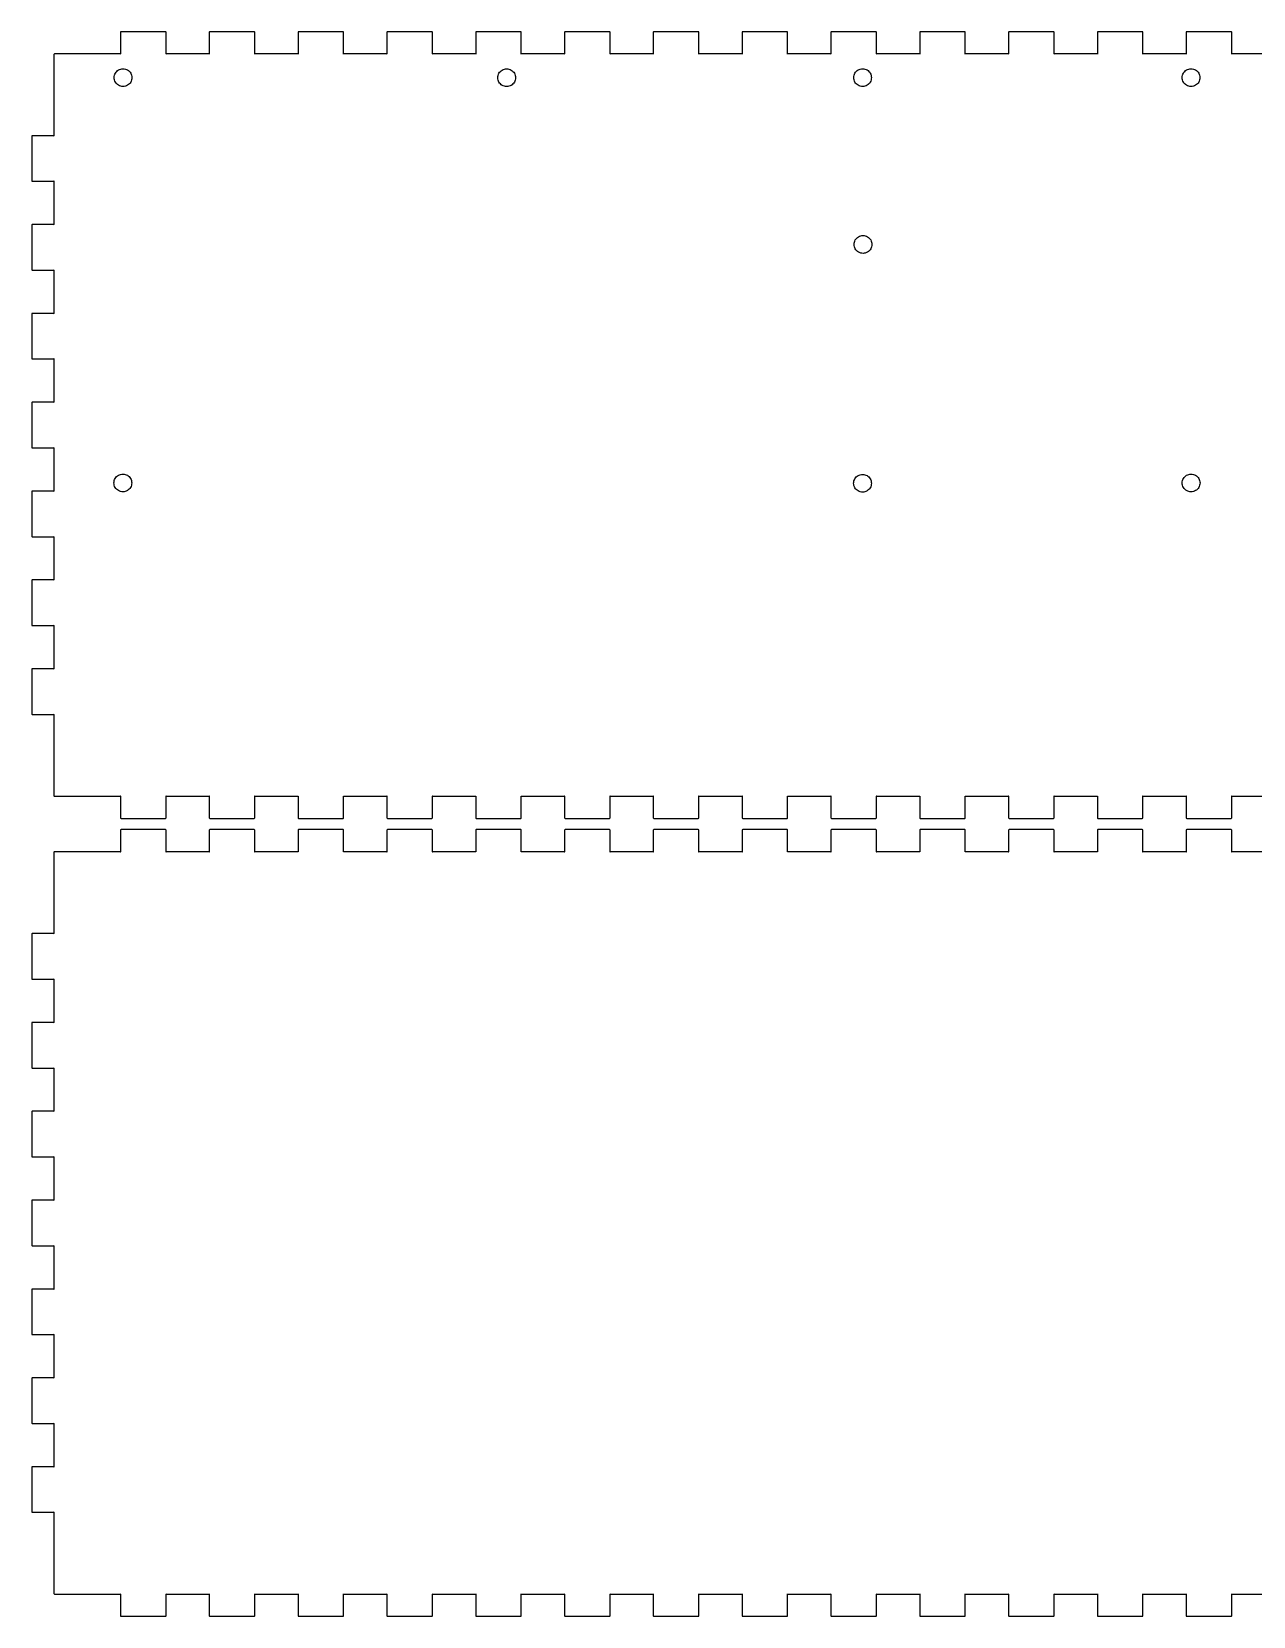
# Model space of a CAD drawing. Extents: x 0 to 440, y 0 to 679.
# Drawn here: x 0.1 to 220.2, y 0.1 to 285.5 of the extents above; entities that cross this region are included whole.
import ezdxf

# ---------------------------------------------------------------- set-up
doc = ezdxf.new("R2010")
doc.units = 0
doc.layers.add('Enclosure', color=7, linetype='CONTINUOUS')
doc.layers.add('PSU', color=7, linetype='CONTINUOUS')

msp = doc.modelspace()

# ---------------------------------------------------------------- linework, layer by layer
at = {"layer": 'Enclosure', "color": 7}
for points in [[(24.223012, 285.499783), (16.223008, 285.499783)], [(40.22302, 285.499783), (32.223016, 285.499783)], [(56.223028, 285.499783), (48.223024, 285.499783)], [(72.223036, 285.499783), (64.223032, 285.499783)], [(88.223044, 285.499783), (80.22304, 285.499783)], [(104.223052, 285.499783), (96.223048, 285.499783)], [(120.22306, 285.499783), (112.223056, 285.499783)], [(136.223068, 285.499783), (128.223064, 285.499783)], [(152.223076, 285.499783), (144.223072, 285.499783)], [(168.223084, 285.499783), (160.22308, 285.499783)], [(184.223092, 285.499783), (176.223088, 285.499783)], [(200.2231, 285.499783), (192.223096, 285.499783)], [(216.223108, 285.499783), (208.223104, 285.499783)], [(16.123008, 285.399783), (16.123008, 281.499781), (4.223002, 281.499781)], [(32.123016, 285.399783), (32.123016, 281.499781), (24.323012, 281.499781), (24.323012, 285.399783)], [(48.123024, 285.399783), (48.123024, 281.499781), (40.32302, 281.499781), (40.32302, 285.399783)], [(64.123032, 285.399783), (64.123032, 281.499781), (56.323028, 281.499781), (56.323028, 285.399783)], [(80.12304, 285.399783), (80.12304, 281.499781), (72.323036, 281.499781), (72.323036, 285.399783)], [(96.123048, 285.399783), (96.123048, 281.499781), (88.323044, 281.499781), (88.323044, 285.399783)], [(112.123056, 285.399783), (112.123056, 281.499781), (104.323052, 281.499781), (104.323052, 285.399783)], [(128.123064, 285.399783), (128.123064, 281.499781), (120.32306, 281.499781), (120.32306, 285.399783)], [(144.123072, 285.399783), (144.123072, 281.499781), (136.323068, 281.499781), (136.323068, 285.399783)], [(160.12308, 285.399783), (160.12308, 281.499781), (152.323076, 281.499781), (152.323076, 285.399783)], [(176.123088, 285.399783), (176.123088, 281.499781), (168.323084, 281.499781), (168.323084, 285.399783)], [(192.123096, 285.399783), (192.123096, 281.499781), (184.323092, 281.499781), (184.323092, 285.399783)], [(208.123104, 285.399783), (208.123104, 281.499781), (200.3231, 281.499781), (200.3231, 285.399783)], [(224.123112, 285.399783), (224.123112, 281.499781), (216.323108, 281.499781), (216.323108, 285.399783)], [(4.123002, 281.399781), (4.123002, 266.749774), (0.223, 266.749774)], [(0.123, 266.649774), (0.123, 258.649769)], [(0.223, 258.549769), (4.123002, 258.549769), (4.123002, 250.749766), (0.223, 250.749766)], [(0.123, 250.649765), (0.123, 242.649761)], [(0.223, 242.549761), (4.123002, 242.549761), (4.123002, 234.749758), (0.223, 234.749758)], [(0.123, 234.649757), (0.123, 226.649753)], [(0.223, 226.549753), (4.123002, 226.549753), (4.123002, 218.74975), (0.223, 218.74975)], [(0.123, 218.649749), (0.123, 210.649745)], [(0.223, 210.549745), (4.123002, 210.549745), (4.123002, 202.749742), (0.223, 202.749742)], [(0.123, 202.649741), (0.123, 194.649737)], [(0.223, 194.549737), (4.123002, 194.549737), (4.123002, 186.749733), (0.223, 186.749733)], [(0.123, 186.649733), (0.123, 178.649729)], [(0.223, 178.549729), (4.123002, 178.549729), (4.123002, 170.749725), (0.223, 170.749725)], [(0.123, 170.649725), (0.123, 162.649721)], [(0.223, 162.549721), (4.123002, 162.549721), (4.123002, 147.899714)], [(4.223002, 147.799714), (16.123008, 147.799714), (16.123008, 143.899712)], [(24.323012, 143.899712), (24.323012, 147.799714), (32.123016, 147.799714), (32.123016, 143.899712)], [(40.32302, 143.899712), (40.32302, 147.799714), (48.123024, 147.799714), (48.123024, 143.899712)], [(56.323028, 143.899712), (56.323028, 147.799714), (64.123032, 147.799714), (64.123032, 143.899712)], [(72.323036, 143.899712), (72.323036, 147.799714), (80.12304, 147.799714), (80.12304, 143.899712)], [(88.323044, 143.899712), (88.323044, 147.799714), (96.123048, 147.799714), (96.123048, 143.899712)], [(104.323052, 143.899712), (104.323052, 147.799714), (112.123056, 147.799714), (112.123056, 143.899712)], [(120.32306, 143.899712), (120.32306, 147.799714), (128.123064, 147.799714), (128.123064, 143.899712)], [(136.323068, 143.899712), (136.323068, 147.799714), (144.123072, 147.799714), (144.123072, 143.899712)], [(152.323076, 143.899712), (152.323076, 147.799714), (160.12308, 147.799714), (160.12308, 143.899712)], [(168.323084, 143.899712), (168.323084, 147.799714), (176.123088, 147.799714), (176.123088, 143.899712)], [(184.323092, 143.899712), (184.323092, 147.799714), (192.123096, 147.799714), (192.123096, 143.899712)], [(200.3231, 143.899712), (200.3231, 147.799714), (208.123104, 147.799714), (208.123104, 143.899712)], [(216.323108, 143.899712), (216.323108, 147.799714), (224.123112, 147.799714), (224.123112, 143.899712)], [(16.223008, 143.799712), (24.223012, 143.799712)], [(32.223016, 143.799712), (40.22302, 143.799712)], [(48.223024, 143.799712), (56.223028, 143.799712)], [(64.223032, 143.799712), (72.223036, 143.799712)], [(80.22304, 143.799712), (88.223044, 143.799712)], [(96.223048, 143.799712), (104.223052, 143.799712)], [(112.223056, 143.799712), (120.22306, 143.799712)], [(128.223064, 143.799712), (136.223068, 143.799712)], [(144.223072, 143.799712), (152.223076, 143.799712)], [(160.22308, 143.799712), (168.223084, 143.799712)], [(176.223088, 143.799712), (184.223092, 143.799712)], [(192.223096, 143.799712), (200.2231, 143.799712)], [(208.223104, 143.799712), (216.223108, 143.799712)], [(16.123008, 141.699711), (16.123008, 137.799709), (4.223002, 137.799709)], [(24.223012, 141.799711), (16.223008, 141.799711)], [(32.123016, 141.699711), (32.123016, 137.799709), (24.323012, 137.799709), (24.323012, 141.699711)], [(40.22302, 141.799711), (32.223016, 141.799711)], [(48.123024, 141.699711), (48.123024, 137.799709), (40.32302, 137.799709), (40.32302, 141.699711)], [(56.223028, 141.799711), (48.223024, 141.799711)], [(64.123032, 141.699711), (64.123032, 137.799709), (56.323028, 137.799709), (56.323028, 141.699711)], [(72.223036, 141.799711), (64.223032, 141.799711)], [(80.12304, 141.699711), (80.12304, 137.799709), (72.323036, 137.799709), (72.323036, 141.699711)], [(88.223044, 141.799711), (80.22304, 141.799711)], [(96.123048, 141.699711), (96.123048, 137.799709), (88.323044, 137.799709), (88.323044, 141.699711)], [(104.223052, 141.799711), (96.223048, 141.799711)], [(112.123056, 141.699711), (112.123056, 137.799709), (104.323052, 137.799709), (104.323052, 141.699711)], [(120.22306, 141.799711), (112.223056, 141.799711)], [(128.123064, 141.699711), (128.123064, 137.799709), (120.32306, 137.799709), (120.32306, 141.699711)], [(136.223068, 141.799711), (128.223064, 141.799711)], [(144.123072, 141.699711), (144.123072, 137.799709), (136.323068, 137.799709), (136.323068, 141.699711)], [(152.223076, 141.799711), (144.223072, 141.799711)], [(160.12308, 141.699711), (160.12308, 137.799709), (152.323076, 137.799709), (152.323076, 141.699711)], [(168.223084, 141.799711), (160.22308, 141.799711)], [(176.123088, 141.699711), (176.123088, 137.799709), (168.323084, 137.799709), (168.323084, 141.699711)], [(184.223092, 141.799711), (176.223088, 141.799711)], [(192.123096, 141.699711), (192.123096, 137.799709), (184.323092, 137.799709), (184.323092, 141.699711)], [(200.2231, 141.799711), (192.223096, 141.799711)], [(208.123104, 141.699711), (208.123104, 137.799709), (200.3231, 137.799709), (200.3231, 141.699711)], [(216.223108, 141.799711), (208.223104, 141.799711)], [(224.123112, 141.699711), (224.123112, 137.799709), (216.323108, 137.799709), (216.323108, 141.699711)], [(4.123002, 137.699709), (4.123002, 123.049702), (0.223, 123.049702)], [(0.123, 122.949702), (0.123, 114.949698)], [(0.223, 114.849698), (4.123002, 114.849698), (4.123002, 107.049694), (0.223, 107.049694)], [(0.123, 106.949694), (0.123, 98.94969)], [(0.223, 98.849689), (4.123002, 98.849689), (4.123002, 91.049686), (0.223, 91.049686)], [(0.123, 90.949686), (0.123, 82.949682)], [(0.223, 82.849681), (4.123002, 82.849681), (4.123002, 75.049678), (0.223, 75.049678)], [(0.123, 74.949678), (0.123, 66.949674)], [(0.223, 66.849673), (4.123002, 66.849673), (4.123002, 59.04967), (0.223, 59.04967)], [(0.123, 58.94967), (0.123, 50.949666)], [(0.223, 50.849665), (4.123002, 50.849665), (4.123002, 43.049662), (0.223, 43.049662)], [(0.123, 42.949662), (0.123, 34.949657)], [(0.223, 34.849657), (4.123002, 34.849657), (4.123002, 27.049654), (0.223, 27.049654)], [(0.123, 26.949653), (0.123, 18.949649)], [(0.223, 18.849649), (4.123002, 18.849649), (4.123002, 4.199642)], [(4.223002, 4.099642), (16.123008, 4.099642), (16.123008, 0.19964)], [(24.323012, 0.19964), (24.323012, 4.099642), (32.123016, 4.099642), (32.123016, 0.19964)], [(40.32302, 0.19964), (40.32302, 4.099642), (48.123024, 4.099642), (48.123024, 0.19964)], [(56.323028, 0.19964), (56.323028, 4.099642), (64.123032, 4.099642), (64.123032, 0.19964)], [(72.323036, 0.19964), (72.323036, 4.099642), (80.12304, 4.099642), (80.12304, 0.19964)], [(88.323044, 0.19964), (88.323044, 4.099642), (96.123048, 4.099642), (96.123048, 0.19964)], [(104.323052, 0.19964), (104.323052, 4.099642), (112.123056, 4.099642), (112.123056, 0.19964)], [(120.32306, 0.19964), (120.32306, 4.099642), (128.123064, 4.099642), (128.123064, 0.19964)], [(136.323068, 0.19964), (136.323068, 4.099642), (144.123072, 4.099642), (144.123072, 0.19964)], [(152.323076, 0.19964), (152.323076, 4.099642), (160.12308, 4.099642), (160.12308, 0.19964)], [(168.323084, 0.19964), (168.323084, 4.099642), (176.123088, 4.099642), (176.123088, 0.19964)], [(184.323092, 0.19964), (184.323092, 4.099642), (192.123096, 4.099642), (192.123096, 0.19964)], [(200.3231, 0.19964), (200.3231, 4.099642), (208.123104, 4.099642), (208.123104, 0.19964)], [(216.323108, 0.19964), (216.323108, 4.099642), (224.123112, 4.099642), (224.123112, 0.19964)], [(16.223008, 0.09964), (24.223012, 0.09964)], [(32.223016, 0.09964), (40.22302, 0.09964)], [(48.223024, 0.09964), (56.223028, 0.09964)], [(64.223032, 0.09964), (72.223036, 0.09964)], [(80.22304, 0.09964), (88.223044, 0.09964)], [(96.223048, 0.09964), (104.223052, 0.09964)], [(112.223056, 0.09964), (120.22306, 0.09964)], [(128.223064, 0.09964), (136.223068, 0.09964)], [(144.223072, 0.09964), (152.223076, 0.09964)], [(160.22308, 0.09964), (168.223084, 0.09964)], [(176.223088, 0.09964), (184.223092, 0.09964)], [(192.223096, 0.09964), (200.2231, 0.09964)], [(208.223104, 0.09964), (216.223108, 0.09964)]]:
    msp.add_lwpolyline(points, dxfattribs=at)
for points in [[(16.223008, 285.499783), (16.168008, 285.499783), (16.123008, 285.454783), (16.123008, 285.399783)], [(24.323012, 285.399783), (24.323012, 285.454783), (24.278012, 285.499783), (24.223012, 285.499783)], [(32.223016, 285.499783), (32.168016, 285.499783), (32.123016, 285.454783), (32.123016, 285.399783)], [(40.32302, 285.399783), (40.32302, 285.454783), (40.27802, 285.499783), (40.22302, 285.499783)], [(48.223024, 285.499783), (48.168024, 285.499783), (48.123024, 285.454783), (48.123024, 285.399783)], [(56.323028, 285.399783), (56.323028, 285.454783), (56.278028, 285.499783), (56.223028, 285.499783)], [(64.223032, 285.499783), (64.168032, 285.499783), (64.123032, 285.454783), (64.123032, 285.399783)], [(72.323036, 285.399783), (72.323036, 285.454783), (72.278036, 285.499783), (72.223036, 285.499783)], [(80.22304, 285.499783), (80.16804, 285.499783), (80.12304, 285.454783), (80.12304, 285.399783)], [(88.323044, 285.399783), (88.323044, 285.454783), (88.278044, 285.499783), (88.223044, 285.499783)], [(96.223048, 285.499783), (96.168048, 285.499783), (96.123048, 285.454783), (96.123048, 285.399783)], [(104.323052, 285.399783), (104.323052, 285.454783), (104.278052, 285.499783), (104.223052, 285.499783)], [(112.223056, 285.499783), (112.168056, 285.499783), (112.123056, 285.454783), (112.123056, 285.399783)], [(120.32306, 285.399783), (120.32306, 285.454783), (120.27806, 285.499783), (120.22306, 285.499783)], [(128.223064, 285.499783), (128.168064, 285.499783), (128.123064, 285.454783), (128.123064, 285.399783)], [(136.323068, 285.399783), (136.323068, 285.454783), (136.278068, 285.499783), (136.223068, 285.499783)], [(144.223072, 285.499783), (144.168072, 285.499783), (144.123072, 285.454783), (144.123072, 285.399783)], [(152.323076, 285.399783), (152.323076, 285.454783), (152.278076, 285.499783), (152.223076, 285.499783)], [(160.22308, 285.499783), (160.16808, 285.499783), (160.12308, 285.454783), (160.12308, 285.399783)], [(168.323084, 285.399783), (168.323084, 285.454783), (168.278084, 285.499783), (168.223084, 285.499783)], [(176.223088, 285.499783), (176.168088, 285.499783), (176.123088, 285.454783), (176.123088, 285.399783)], [(184.323092, 285.399783), (184.323092, 285.454783), (184.278092, 285.499783), (184.223092, 285.499783)], [(192.223096, 285.499783), (192.168096, 285.499783), (192.123096, 285.454783), (192.123096, 285.399783)], [(200.3231, 285.399783), (200.3231, 285.454783), (200.2781, 285.499783), (200.2231, 285.499783)], [(208.223104, 285.499783), (208.168104, 285.499783), (208.123104, 285.454783), (208.123104, 285.399783)], [(216.323108, 285.399783), (216.323108, 285.454783), (216.278108, 285.499783), (216.223108, 285.499783)], [(4.223002, 281.499781), (4.168002, 281.499781), (4.123002, 281.454781), (4.123002, 281.399781)], [(16.123008, 281.499781), (16.123008, 281.399781), (16.223008, 281.499781), (16.123008, 281.499781)], [(24.323012, 281.499781), (24.223012, 281.499781), (24.323012, 281.399781), (24.323012, 281.499781)], [(32.123016, 281.499781), (32.123016, 281.399781), (32.223016, 281.499781), (32.123016, 281.499781)], [(40.32302, 281.499781), (40.22302, 281.499781), (40.32302, 281.399781), (40.32302, 281.499781)], [(48.123024, 281.499781), (48.123024, 281.399781), (48.223024, 281.499781), (48.123024, 281.499781)], [(56.323028, 281.499781), (56.223028, 281.499781), (56.323028, 281.399781), (56.323028, 281.499781)], [(64.123032, 281.499781), (64.123032, 281.399781), (64.223032, 281.499781), (64.123032, 281.499781)], [(72.323036, 281.499781), (72.223036, 281.499781), (72.323036, 281.399781), (72.323036, 281.499781)], [(80.12304, 281.499781), (80.12304, 281.399781), (80.22304, 281.499781), (80.12304, 281.499781)], [(88.323044, 281.499781), (88.223044, 281.499781), (88.323044, 281.399781), (88.323044, 281.499781)], [(96.123048, 281.499781), (96.123048, 281.399781), (96.223048, 281.499781), (96.123048, 281.499781)], [(104.323052, 281.499781), (104.223052, 281.499781), (104.323052, 281.399781), (104.323052, 281.499781)], [(112.123056, 281.499781), (112.123056, 281.399781), (112.223056, 281.499781), (112.123056, 281.499781)], [(120.32306, 281.499781), (120.22306, 281.499781), (120.32306, 281.399781), (120.32306, 281.499781)], [(128.123064, 281.499781), (128.123064, 281.399781), (128.223064, 281.499781), (128.123064, 281.499781)], [(136.323068, 281.499781), (136.223068, 281.499781), (136.323068, 281.399781), (136.323068, 281.499781)], [(144.123072, 281.499781), (144.123072, 281.399781), (144.223072, 281.499781), (144.123072, 281.499781)], [(152.323076, 281.499781), (152.223076, 281.499781), (152.323076, 281.399781), (152.323076, 281.499781)], [(160.12308, 281.499781), (160.12308, 281.399781), (160.22308, 281.499781), (160.12308, 281.499781)], [(168.323084, 281.499781), (168.223084, 281.499781), (168.323084, 281.399781), (168.323084, 281.499781)], [(176.123088, 281.499781), (176.123088, 281.399781), (176.223088, 281.499781), (176.123088, 281.499781)], [(184.323092, 281.499781), (184.223092, 281.499781), (184.323092, 281.399781), (184.323092, 281.499781)], [(192.123096, 281.499781), (192.123096, 281.399781), (192.223096, 281.499781), (192.123096, 281.499781)], [(200.3231, 281.499781), (200.2231, 281.499781), (200.3231, 281.399781), (200.3231, 281.499781)], [(208.123104, 281.499781), (208.123104, 281.399781), (208.223104, 281.499781), (208.123104, 281.499781)], [(216.323108, 281.499781), (216.223108, 281.499781), (216.323108, 281.399781), (216.323108, 281.499781)], [(0.223, 266.749774), (0.168, 266.749774), (0.123, 266.704774), (0.123, 266.649774)], [(4.123002, 266.749774), (4.123002, 266.649774), (4.223002, 266.749774), (4.123002, 266.749774)], [(0.123, 258.649769), (0.123, 258.594769), (0.168, 258.549769), (0.223, 258.549769)], [(4.123002, 258.549769), (4.223002, 258.549769), (4.123002, 258.649769), (4.123002, 258.549769)], [(0.223, 250.749766), (0.168, 250.749766), (0.123, 250.704766), (0.123, 250.649765)], [(4.123002, 250.749766), (4.123002, 250.649765), (4.223002, 250.749766), (4.123002, 250.749766)], [(0.123, 242.649761), (0.123, 242.594761), (0.168, 242.549761), (0.223, 242.549761)], [(4.123002, 242.549761), (4.223002, 242.549761), (4.123002, 242.649761), (4.123002, 242.549761)], [(0.223, 234.749758), (0.168, 234.749758), (0.123, 234.704758), (0.123, 234.649757)], [(4.123002, 234.749758), (4.123002, 234.649757), (4.223002, 234.749758), (4.123002, 234.749758)], [(0.123, 226.649753), (0.123, 226.594753), (0.168, 226.549753), (0.223, 226.549753)], [(4.123002, 226.549753), (4.223002, 226.549753), (4.123002, 226.649753), (4.123002, 226.549753)], [(0.223, 218.74975), (0.168, 218.74975), (0.123, 218.704749), (0.123, 218.649749)], [(4.123002, 218.74975), (4.123002, 218.649749), (4.223002, 218.74975), (4.123002, 218.74975)], [(0.123, 210.649745), (0.123, 210.594745), (0.168, 210.549745), (0.223, 210.549745)], [(4.123002, 210.549745), (4.223002, 210.549745), (4.123002, 210.649745), (4.123002, 210.549745)], [(0.223, 202.749742), (0.168, 202.749742), (0.123, 202.704741), (0.123, 202.649741)], [(4.123002, 202.749742), (4.123002, 202.649741), (4.223002, 202.749742), (4.123002, 202.749742)], [(0.123, 194.649737), (0.123, 194.594737), (0.168, 194.549737), (0.223, 194.549737)], [(4.123002, 194.549737), (4.223002, 194.549737), (4.123002, 194.649737), (4.123002, 194.549737)], [(0.223, 186.749733), (0.168, 186.749733), (0.123, 186.704733), (0.123, 186.649733)], [(4.123002, 186.749733), (4.123002, 186.649733), (4.223002, 186.749733), (4.123002, 186.749733)], [(0.123, 178.649729), (0.123, 178.594729), (0.168, 178.549729), (0.223, 178.549729)], [(4.123002, 178.549729), (4.223002, 178.549729), (4.123002, 178.649729), (4.123002, 178.549729)], [(0.223, 170.749725), (0.168, 170.749725), (0.123, 170.704725), (0.123, 170.649725)], [(4.123002, 170.749725), (4.123002, 170.649725), (4.223002, 170.749725), (4.123002, 170.749725)], [(0.123, 162.649721), (0.123, 162.594721), (0.168, 162.549721), (0.223, 162.549721)], [(4.123002, 162.549721), (4.223002, 162.549721), (4.123002, 162.649721), (4.123002, 162.549721)], [(4.123002, 147.899714), (4.123002, 147.844714), (4.168002, 147.799714), (4.223002, 147.799714)], [(16.123008, 147.799714), (16.223008, 147.799714), (16.123008, 147.899714), (16.123008, 147.799714)], [(24.323012, 147.799714), (24.323012, 147.899714), (24.223012, 147.799714), (24.323012, 147.799714)], [(32.123016, 147.799714), (32.223016, 147.799714), (32.123016, 147.899714), (32.123016, 147.799714)], [(40.32302, 147.799714), (40.32302, 147.899714), (40.22302, 147.799714), (40.32302, 147.799714)], [(48.123024, 147.799714), (48.223024, 147.799714), (48.123024, 147.899714), (48.123024, 147.799714)], [(56.323028, 147.799714), (56.323028, 147.899714), (56.223028, 147.799714), (56.323028, 147.799714)], [(64.123032, 147.799714), (64.223032, 147.799714), (64.123032, 147.899714), (64.123032, 147.799714)], [(72.323036, 147.799714), (72.323036, 147.899714), (72.223036, 147.799714), (72.323036, 147.799714)], [(80.12304, 147.799714), (80.22304, 147.799714), (80.12304, 147.899714), (80.12304, 147.799714)], [(88.323044, 147.799714), (88.323044, 147.899714), (88.223044, 147.799714), (88.323044, 147.799714)], [(96.123048, 147.799714), (96.223048, 147.799714), (96.123048, 147.899714), (96.123048, 147.799714)], [(104.323052, 147.799714), (104.323052, 147.899714), (104.223052, 147.799714), (104.323052, 147.799714)], [(112.123056, 147.799714), (112.223056, 147.799714), (112.123056, 147.899714), (112.123056, 147.799714)], [(120.32306, 147.799714), (120.32306, 147.899714), (120.22306, 147.799714), (120.32306, 147.799714)], [(128.123064, 147.799714), (128.223064, 147.799714), (128.123064, 147.899714), (128.123064, 147.799714)], [(136.323068, 147.799714), (136.323068, 147.899714), (136.223068, 147.799714), (136.323068, 147.799714)], [(144.123072, 147.799714), (144.223072, 147.799714), (144.123072, 147.899714), (144.123072, 147.799714)], [(152.323076, 147.799714), (152.323076, 147.899714), (152.223076, 147.799714), (152.323076, 147.799714)], [(160.12308, 147.799714), (160.22308, 147.799714), (160.12308, 147.899714), (160.12308, 147.799714)], [(168.323084, 147.799714), (168.323084, 147.899714), (168.223084, 147.799714), (168.323084, 147.799714)], [(176.123088, 147.799714), (176.223088, 147.799714), (176.123088, 147.899714), (176.123088, 147.799714)], [(184.323092, 147.799714), (184.323092, 147.899714), (184.223092, 147.799714), (184.323092, 147.799714)], [(192.123096, 147.799714), (192.223096, 147.799714), (192.123096, 147.899714), (192.123096, 147.799714)], [(200.3231, 147.799714), (200.3231, 147.899714), (200.2231, 147.799714), (200.3231, 147.799714)], [(208.123104, 147.799714), (208.223104, 147.799714), (208.123104, 147.899714), (208.123104, 147.799714)], [(216.323108, 147.799714), (216.323108, 147.899714), (216.223108, 147.799714), (216.323108, 147.799714)], [(16.123008, 143.899712), (16.123008, 143.844712), (16.168008, 143.799712), (16.223008, 143.799712)], [(24.223012, 143.799712), (24.278012, 143.799712), (24.323012, 143.844712), (24.323012, 143.899712)], [(32.123016, 143.899712), (32.123016, 143.844712), (32.168016, 143.799712), (32.223016, 143.799712)], [(40.22302, 143.799712), (40.27802, 143.799712), (40.32302, 143.844712), (40.32302, 143.899712)], [(48.123024, 143.899712), (48.123024, 143.844712), (48.168024, 143.799712), (48.223024, 143.799712)], [(56.223028, 143.799712), (56.278028, 143.799712), (56.323028, 143.844712), (56.323028, 143.899712)], [(64.123032, 143.899712), (64.123032, 143.844712), (64.168032, 143.799712), (64.223032, 143.799712)], [(72.223036, 143.799712), (72.278036, 143.799712), (72.323036, 143.844712), (72.323036, 143.899712)], [(80.12304, 143.899712), (80.12304, 143.844712), (80.16804, 143.799712), (80.22304, 143.799712)], [(88.223044, 143.799712), (88.278044, 143.799712), (88.323044, 143.844712), (88.323044, 143.899712)], [(96.123048, 143.899712), (96.123048, 143.844712), (96.168048, 143.799712), (96.223048, 143.799712)], [(104.223052, 143.799712), (104.278052, 143.799712), (104.323052, 143.844712), (104.323052, 143.899712)], [(112.123056, 143.899712), (112.123056, 143.844712), (112.168056, 143.799712), (112.223056, 143.799712)], [(120.22306, 143.799712), (120.27806, 143.799712), (120.32306, 143.844712), (120.32306, 143.899712)], [(128.123064, 143.899712), (128.123064, 143.844712), (128.168064, 143.799712), (128.223064, 143.799712)], [(136.223068, 143.799712), (136.278068, 143.799712), (136.323068, 143.844712), (136.323068, 143.899712)], [(144.123072, 143.899712), (144.123072, 143.844712), (144.168072, 143.799712), (144.223072, 143.799712)], [(152.223076, 143.799712), (152.278076, 143.799712), (152.323076, 143.844712), (152.323076, 143.899712)], [(160.12308, 143.899712), (160.12308, 143.844712), (160.16808, 143.799712), (160.22308, 143.799712)], [(168.223084, 143.799712), (168.278084, 143.799712), (168.323084, 143.844712), (168.323084, 143.899712)], [(176.123088, 143.899712), (176.123088, 143.844712), (176.168088, 143.799712), (176.223088, 143.799712)], [(184.223092, 143.799712), (184.278092, 143.799712), (184.323092, 143.844712), (184.323092, 143.899712)], [(192.123096, 143.899712), (192.123096, 143.844712), (192.168096, 143.799712), (192.223096, 143.799712)], [(200.2231, 143.799712), (200.2781, 143.799712), (200.3231, 143.844712), (200.3231, 143.899712)], [(208.123104, 143.899712), (208.123104, 143.844712), (208.168104, 143.799712), (208.223104, 143.799712)], [(216.223108, 143.799712), (216.278108, 143.799712), (216.323108, 143.844712), (216.323108, 143.899712)], [(16.223008, 141.799711), (16.168008, 141.799711), (16.123008, 141.754711), (16.123008, 141.699711)], [(24.323012, 141.699711), (24.323012, 141.754711), (24.278012, 141.799711), (24.223012, 141.799711)], [(32.223016, 141.799711), (32.168016, 141.799711), (32.123016, 141.754711), (32.123016, 141.699711)], [(40.32302, 141.699711), (40.32302, 141.754711), (40.27802, 141.799711), (40.22302, 141.799711)], [(48.223024, 141.799711), (48.168024, 141.799711), (48.123024, 141.754711), (48.123024, 141.699711)], [(56.323028, 141.699711), (56.323028, 141.754711), (56.278028, 141.799711), (56.223028, 141.799711)], [(64.223032, 141.799711), (64.168032, 141.799711), (64.123032, 141.754711), (64.123032, 141.699711)], [(72.323036, 141.699711), (72.323036, 141.754711), (72.278036, 141.799711), (72.223036, 141.799711)], [(80.22304, 141.799711), (80.16804, 141.799711), (80.12304, 141.754711), (80.12304, 141.699711)], [(88.323044, 141.699711), (88.323044, 141.754711), (88.278044, 141.799711), (88.223044, 141.799711)], [(96.223048, 141.799711), (96.168048, 141.799711), (96.123048, 141.754711), (96.123048, 141.699711)], [(104.323052, 141.699711), (104.323052, 141.754711), (104.278052, 141.799711), (104.223052, 141.799711)], [(112.223056, 141.799711), (112.168056, 141.799711), (112.123056, 141.754711), (112.123056, 141.699711)], [(120.32306, 141.699711), (120.32306, 141.754711), (120.27806, 141.799711), (120.22306, 141.799711)], [(128.223064, 141.799711), (128.168064, 141.799711), (128.123064, 141.754711), (128.123064, 141.699711)], [(136.323068, 141.699711), (136.323068, 141.754711), (136.278068, 141.799711), (136.223068, 141.799711)], [(144.223072, 141.799711), (144.168072, 141.799711), (144.123072, 141.754711), (144.123072, 141.699711)], [(152.323076, 141.699711), (152.323076, 141.754711), (152.278076, 141.799711), (152.223076, 141.799711)], [(160.22308, 141.799711), (160.16808, 141.799711), (160.12308, 141.754711), (160.12308, 141.699711)], [(168.323084, 141.699711), (168.323084, 141.754711), (168.278084, 141.799711), (168.223084, 141.799711)], [(176.223088, 141.799711), (176.168088, 141.799711), (176.123088, 141.754711), (176.123088, 141.699711)], [(184.323092, 141.699711), (184.323092, 141.754711), (184.278092, 141.799711), (184.223092, 141.799711)], [(192.223096, 141.799711), (192.168096, 141.799711), (192.123096, 141.754711), (192.123096, 141.699711)], [(200.3231, 141.699711), (200.3231, 141.754711), (200.2781, 141.799711), (200.2231, 141.799711)], [(208.223104, 141.799711), (208.168104, 141.799711), (208.123104, 141.754711), (208.123104, 141.699711)], [(216.323108, 141.699711), (216.323108, 141.754711), (216.278108, 141.799711), (216.223108, 141.799711)], [(4.223002, 137.799709), (4.168002, 137.799709), (4.123002, 137.754709), (4.123002, 137.699709)], [(16.123008, 137.799709), (16.123008, 137.699709), (16.223008, 137.799709), (16.123008, 137.799709)], [(24.323012, 137.799709), (24.223012, 137.799709), (24.323012, 137.699709), (24.323012, 137.799709)], [(32.123016, 137.799709), (32.123016, 137.699709), (32.223016, 137.799709), (32.123016, 137.799709)], [(40.32302, 137.799709), (40.22302, 137.799709), (40.32302, 137.699709), (40.32302, 137.799709)], [(48.123024, 137.799709), (48.123024, 137.699709), (48.223024, 137.799709), (48.123024, 137.799709)], [(56.323028, 137.799709), (56.223028, 137.799709), (56.323028, 137.699709), (56.323028, 137.799709)], [(64.123032, 137.799709), (64.123032, 137.699709), (64.223032, 137.799709), (64.123032, 137.799709)], [(72.323036, 137.799709), (72.223036, 137.799709), (72.323036, 137.699709), (72.323036, 137.799709)], [(80.12304, 137.799709), (80.12304, 137.699709), (80.22304, 137.799709), (80.12304, 137.799709)], [(88.323044, 137.799709), (88.223044, 137.799709), (88.323044, 137.699709), (88.323044, 137.799709)], [(96.123048, 137.799709), (96.123048, 137.699709), (96.223048, 137.799709), (96.123048, 137.799709)], [(104.323052, 137.799709), (104.223052, 137.799709), (104.323052, 137.699709), (104.323052, 137.799709)], [(112.123056, 137.799709), (112.123056, 137.699709), (112.223056, 137.799709), (112.123056, 137.799709)], [(120.32306, 137.799709), (120.22306, 137.799709), (120.32306, 137.699709), (120.32306, 137.799709)], [(128.123064, 137.799709), (128.123064, 137.699709), (128.223064, 137.799709), (128.123064, 137.799709)], [(136.323068, 137.799709), (136.223068, 137.799709), (136.323068, 137.699709), (136.323068, 137.799709)], [(144.123072, 137.799709), (144.123072, 137.699709), (144.223072, 137.799709), (144.123072, 137.799709)], [(152.323076, 137.799709), (152.223076, 137.799709), (152.323076, 137.699709), (152.323076, 137.799709)], [(160.12308, 137.799709), (160.12308, 137.699709), (160.22308, 137.799709), (160.12308, 137.799709)], [(168.323084, 137.799709), (168.223084, 137.799709), (168.323084, 137.699709), (168.323084, 137.799709)], [(176.123088, 137.799709), (176.123088, 137.699709), (176.223088, 137.799709), (176.123088, 137.799709)], [(184.323092, 137.799709), (184.223092, 137.799709), (184.323092, 137.699709), (184.323092, 137.799709)], [(192.123096, 137.799709), (192.123096, 137.699709), (192.223096, 137.799709), (192.123096, 137.799709)], [(200.3231, 137.799709), (200.2231, 137.799709), (200.3231, 137.699709), (200.3231, 137.799709)], [(208.123104, 137.799709), (208.123104, 137.699709), (208.223104, 137.799709), (208.123104, 137.799709)], [(216.323108, 137.799709), (216.223108, 137.799709), (216.323108, 137.699709), (216.323108, 137.799709)], [(0.223, 123.049702), (0.168, 123.049702), (0.123, 123.004702), (0.123, 122.949702)], [(4.123002, 123.049702), (4.123002, 122.949702), (4.223002, 123.049702), (4.123002, 123.049702)], [(0.123, 114.949698), (0.123, 114.894698), (0.168, 114.849698), (0.223, 114.849698)], [(4.123002, 114.849698), (4.223002, 114.849698), (4.123002, 114.949698), (4.123002, 114.849698)], [(0.223, 107.049694), (0.168, 107.049694), (0.123, 107.004694), (0.123, 106.949694)], [(4.123002, 107.049694), (4.123002, 106.949694), (4.223002, 107.049694), (4.123002, 107.049694)], [(0.123, 98.94969), (0.123, 98.89469), (0.168, 98.849689), (0.223, 98.849689)], [(4.123002, 98.849689), (4.223002, 98.849689), (4.123002, 98.94969), (4.123002, 98.849689)], [(0.223, 91.049686), (0.168, 91.049686), (0.123, 91.004686), (0.123, 90.949686)], [(4.123002, 91.049686), (4.123002, 90.949686), (4.223002, 91.049686), (4.123002, 91.049686)], [(0.123, 82.949682), (0.123, 82.894682), (0.168, 82.849681), (0.223, 82.849681)], [(4.123002, 82.849681), (4.223002, 82.849681), (4.123002, 82.949682), (4.123002, 82.849681)], [(0.223, 75.049678), (0.168, 75.049678), (0.123, 75.004678), (0.123, 74.949678)], [(4.123002, 75.049678), (4.123002, 74.949678), (4.223002, 75.049678), (4.123002, 75.049678)], [(0.123, 66.949674), (0.123, 66.894673), (0.168, 66.849673), (0.223, 66.849673)], [(4.123002, 66.849673), (4.223002, 66.849673), (4.123002, 66.949674), (4.123002, 66.849673)], [(0.223, 59.04967), (0.168, 59.04967), (0.123, 59.00467), (0.123, 58.94967)], [(4.123002, 59.04967), (4.123002, 58.94967), (4.223002, 59.04967), (4.123002, 59.04967)], [(0.123, 50.949666), (0.123, 50.894665), (0.168, 50.849665), (0.223, 50.849665)], [(4.123002, 50.849665), (4.223002, 50.849665), (4.123002, 50.949666), (4.123002, 50.849665)], [(0.223, 43.049662), (0.168, 43.049662), (0.123, 43.004662), (0.123, 42.949662)], [(4.123002, 43.049662), (4.123002, 42.949662), (4.223002, 43.049662), (4.123002, 43.049662)], [(0.123, 34.949657), (0.123, 34.894657), (0.168, 34.849657), (0.223, 34.849657)], [(4.123002, 34.849657), (4.223002, 34.849657), (4.123002, 34.949657), (4.123002, 34.849657)], [(0.223, 27.049654), (0.168, 27.049654), (0.123, 27.004654), (0.123, 26.949653)], [(4.123002, 27.049654), (4.123002, 26.949653), (4.223002, 27.049654), (4.123002, 27.049654)], [(0.123, 18.949649), (0.123, 18.894649), (0.168, 18.849649), (0.223, 18.849649)], [(4.123002, 18.849649), (4.223002, 18.849649), (4.123002, 18.949649), (4.123002, 18.849649)], [(4.123002, 4.199642), (4.123002, 4.144642), (4.168002, 4.099642), (4.223002, 4.099642)], [(16.123008, 4.099642), (16.223008, 4.099642), (16.123008, 4.199642), (16.123008, 4.099642)], [(24.323012, 4.099642), (24.323012, 4.199642), (24.223012, 4.099642), (24.323012, 4.099642)], [(32.123016, 4.099642), (32.223016, 4.099642), (32.123016, 4.199642), (32.123016, 4.099642)], [(40.32302, 4.099642), (40.32302, 4.199642), (40.22302, 4.099642), (40.32302, 4.099642)], [(48.123024, 4.099642), (48.223024, 4.099642), (48.123024, 4.199642), (48.123024, 4.099642)], [(56.323028, 4.099642), (56.323028, 4.199642), (56.223028, 4.099642), (56.323028, 4.099642)], [(64.123032, 4.099642), (64.223032, 4.099642), (64.123032, 4.199642), (64.123032, 4.099642)], [(72.323036, 4.099642), (72.323036, 4.199642), (72.223036, 4.099642), (72.323036, 4.099642)], [(80.12304, 4.099642), (80.22304, 4.099642), (80.12304, 4.199642), (80.12304, 4.099642)], [(88.323044, 4.099642), (88.323044, 4.199642), (88.223044, 4.099642), (88.323044, 4.099642)], [(96.123048, 4.099642), (96.223048, 4.099642), (96.123048, 4.199642), (96.123048, 4.099642)], [(104.323052, 4.099642), (104.323052, 4.199642), (104.223052, 4.099642), (104.323052, 4.099642)], [(112.123056, 4.099642), (112.223056, 4.099642), (112.123056, 4.199642), (112.123056, 4.099642)], [(120.32306, 4.099642), (120.32306, 4.199642), (120.22306, 4.099642), (120.32306, 4.099642)], [(128.123064, 4.099642), (128.223064, 4.099642), (128.123064, 4.199642), (128.123064, 4.099642)], [(136.323068, 4.099642), (136.323068, 4.199642), (136.223068, 4.099642), (136.323068, 4.099642)], [(144.123072, 4.099642), (144.223072, 4.099642), (144.123072, 4.199642), (144.123072, 4.099642)], [(152.323076, 4.099642), (152.323076, 4.199642), (152.223076, 4.099642), (152.323076, 4.099642)], [(160.12308, 4.099642), (160.22308, 4.099642), (160.12308, 4.199642), (160.12308, 4.099642)], [(168.323084, 4.099642), (168.323084, 4.199642), (168.223084, 4.099642), (168.323084, 4.099642)], [(176.123088, 4.099642), (176.223088, 4.099642), (176.123088, 4.199642), (176.123088, 4.099642)], [(184.323092, 4.099642), (184.323092, 4.199642), (184.223092, 4.099642), (184.323092, 4.099642)], [(192.123096, 4.099642), (192.223096, 4.099642), (192.123096, 4.199642), (192.123096, 4.099642)], [(200.3231, 4.099642), (200.3231, 4.199642), (200.2231, 4.099642), (200.3231, 4.099642)], [(208.123104, 4.099642), (208.223104, 4.099642), (208.123104, 4.199642), (208.123104, 4.099642)], [(216.323108, 4.099642), (216.323108, 4.199642), (216.223108, 4.099642), (216.323108, 4.099642)], [(16.123008, 0.19964), (16.123008, 0.14464), (16.168008, 0.09964), (16.223008, 0.09964)], [(24.223012, 0.09964), (24.278012, 0.09964), (24.323012, 0.14464), (24.323012, 0.19964)], [(32.123016, 0.19964), (32.123016, 0.14464), (32.168016, 0.09964), (32.223016, 0.09964)], [(40.22302, 0.09964), (40.27802, 0.09964), (40.32302, 0.14464), (40.32302, 0.19964)], [(48.123024, 0.19964), (48.123024, 0.14464), (48.168024, 0.09964), (48.223024, 0.09964)], [(56.223028, 0.09964), (56.278028, 0.09964), (56.323028, 0.14464), (56.323028, 0.19964)], [(64.123032, 0.19964), (64.123032, 0.14464), (64.168032, 0.09964), (64.223032, 0.09964)], [(72.223036, 0.09964), (72.278036, 0.09964), (72.323036, 0.14464), (72.323036, 0.19964)], [(80.12304, 0.19964), (80.12304, 0.14464), (80.16804, 0.09964), (80.22304, 0.09964)], [(88.223044, 0.09964), (88.278044, 0.09964), (88.323044, 0.14464), (88.323044, 0.19964)], [(96.123048, 0.19964), (96.123048, 0.14464), (96.168048, 0.09964), (96.223048, 0.09964)], [(104.223052, 0.09964), (104.278052, 0.09964), (104.323052, 0.14464), (104.323052, 0.19964)], [(112.123056, 0.19964), (112.123056, 0.14464), (112.168056, 0.09964), (112.223056, 0.09964)], [(120.22306, 0.09964), (120.27806, 0.09964), (120.32306, 0.14464), (120.32306, 0.19964)], [(128.123064, 0.19964), (128.123064, 0.14464), (128.168064, 0.09964), (128.223064, 0.09964)], [(136.223068, 0.09964), (136.278068, 0.09964), (136.323068, 0.14464), (136.323068, 0.19964)], [(144.123072, 0.19964), (144.123072, 0.14464), (144.168072, 0.09964), (144.223072, 0.09964)], [(152.223076, 0.09964), (152.278076, 0.09964), (152.323076, 0.14464), (152.323076, 0.19964)], [(160.12308, 0.19964), (160.12308, 0.14464), (160.16808, 0.09964), (160.22308, 0.09964)], [(168.223084, 0.09964), (168.278084, 0.09964), (168.323084, 0.14464), (168.323084, 0.19964)], [(176.123088, 0.19964), (176.123088, 0.14464), (176.168088, 0.09964), (176.223088, 0.09964)], [(184.223092, 0.09964), (184.278092, 0.09964), (184.323092, 0.14464), (184.323092, 0.19964)], [(192.123096, 0.19964), (192.123096, 0.14464), (192.168096, 0.09964), (192.223096, 0.09964)], [(200.2231, 0.09964), (200.2781, 0.09964), (200.3231, 0.14464), (200.3231, 0.19964)], [(208.123104, 0.19964), (208.123104, 0.14464), (208.168104, 0.09964), (208.223104, 0.09964)], [(216.223108, 0.09964), (216.278108, 0.09964), (216.323108, 0.14464), (216.323108, 0.19964)]]:
    msp.add_open_spline(points, degree=3, dxfattribs=at)
at = {"layer": 'PSU', "color": 7}
for points in [[(15.206568, 276.419278), (15.064228, 276.662749), (14.987798, 276.945029), (14.987858, 277.227279)], [(14.987858, 277.227279), (14.987918, 277.509329), (15.064358, 277.791349), (15.206568, 278.034659)], [(15.206568, 278.034659), (15.344688, 278.270979), (15.544848, 278.470799), (15.781608, 278.608609)], [(15.781608, 278.608609), (16.025998, 278.75086), (16.309388, 278.82705), (16.591308, 278.82705)], [(16.591308, 278.82705), (16.873228, 278.82705), (17.153679, 278.75085), (17.401019, 278.608609)], [(17.401019, 278.608609), (17.640629, 278.470799), (17.849179, 278.270989), (17.976049, 278.034659)], [(17.976049, 278.034659), (18.106679, 277.791339), (18.150719, 277.509309), (18.194759, 277.227279)], [(18.194759, 277.227279), (18.150759, 276.945009), (18.106859, 276.662749), (17.976049, 276.419268)], [(84.313922, 276.403438), (84.171562, 276.646809), (84.094912, 276.928939), (84.094952, 277.211069)], [(84.094952, 277.211069), (84.094982, 277.493039), (84.171652, 277.774999), (84.313922, 278.018199)], [(84.313922, 278.018199), (84.452212, 278.254539), (84.652512, 278.454269), (84.889383, 278.592059)], [(84.889383, 278.592059), (85.133823, 278.73426), (85.417203, 278.81049), (85.699113, 278.81049)], [(85.699113, 278.81049), (85.981013, 278.81049), (86.261443, 278.73429), (86.508843, 278.592059)], [(86.508843, 278.592059), (86.748573, 278.454269), (86.957304, 278.254539), (87.084294, 278.018199)], [(87.084294, 278.018199), (87.214984, 277.774999), (87.259124, 277.493039), (87.303264, 277.211069)], [(87.303264, 277.211069), (87.259164, 276.928939), (87.215064, 276.646809), (87.084294, 276.403438)], [(148.446774, 276.419268), (148.304324, 276.662709), (148.227744, 276.945009), (148.227804, 277.227279)], [(148.227804, 277.227279), (148.227864, 277.509349), (148.304504, 277.791379), (148.446774, 278.034659)], [(148.446774, 278.034659), (148.585044, 278.271009), (148.785344, 278.470779), (149.022235, 278.608609)], [(149.022235, 278.608609), (149.266665, 278.75084), (149.550055, 278.82713), (149.831965, 278.82705)], [(149.831965, 278.82705), (150.113545, 278.82698), (150.393635, 278.75075), (150.640705, 278.608609)], [(150.640705, 278.608609), (150.880326, 278.470769), (151.088876, 278.270979), (151.215786, 278.034659)], [(151.215786, 278.034659), (151.346456, 277.791349), (151.390586, 277.509309), (151.434706, 277.227279)], [(151.434706, 277.227279), (151.390606, 276.945009), (151.346606, 276.662739), (151.215786, 276.419278)], [(207.617384, 276.419268), (207.474934, 276.662719), (207.398364, 276.945009), (207.398414, 277.227279)], [(207.398414, 277.227279), (207.398494, 277.509339), (207.475114, 277.791379), (207.617384, 278.034659)], [(207.617384, 278.034659), (207.755654, 278.271019), (207.955974, 278.470789), (208.192854, 278.608609)], [(208.192854, 278.608609), (208.437274, 278.75082), (208.720674, 278.82707), (209.002585, 278.82705)], [(209.002585, 278.82705), (209.284425, 278.82704), (209.564745, 278.75085), (209.812085, 278.608609)], [(209.812085, 278.608609), (210.051795, 278.470789), (210.260475, 278.271009), (210.387445, 278.034659)], [(210.387445, 278.034659), (210.518125, 277.791369), (210.562255, 277.509319), (210.606385, 277.227279)], [(210.606385, 277.227279), (210.562385, 276.944999), (210.518285, 276.662719), (210.387445, 276.419268)], [(15.781608, 275.845638), (15.544868, 275.983308), (15.344688, 276.183018), (15.206568, 276.419278)], [(16.591308, 275.627508), (16.309398, 275.627508), (16.026018, 275.703508), (15.781608, 275.845638)], [(17.401019, 275.845638), (17.153659, 275.703498), (16.873218, 275.627508), (16.591308, 275.627508)], [(17.976049, 276.419268), (17.849179, 276.183028), (17.640609, 275.983308), (17.401019, 275.845638)], [(84.889383, 275.829398), (84.652492, 275.967238), (84.452202, 276.167048), (84.313922, 276.403438)], [(85.699113, 275.610948), (85.417193, 275.610948), (85.133803, 275.687148), (84.889383, 275.829398)], [(86.508843, 275.829398), (86.261453, 275.687178), (85.981023, 275.610938), (85.699113, 275.610948)], [(87.084294, 276.403438), (86.957304, 276.167048), (86.748593, 275.967238), (86.508843, 275.829398)], [(149.022225, 275.845638), (148.785364, 275.983328), (148.585044, 276.182998), (148.446774, 276.419268)], [(149.831965, 275.627508), (149.550075, 275.627428), (149.266695, 275.703508), (149.022225, 275.845638)], [(150.640705, 275.845638), (150.393615, 275.703638), (150.113535, 275.627578), (149.831965, 275.627508)], [(151.215786, 276.419278), (151.088876, 276.183038), (150.880306, 275.983338), (150.640705, 275.845638)], [(208.192854, 275.845638), (207.956004, 275.983308), (207.755654, 276.182988), (207.617384, 276.419268)], [(209.002585, 275.627508), (208.720704, 275.627488), (208.437304, 275.703508), (208.192854, 275.845638)], [(209.812085, 275.845638), (209.564745, 275.703568), (209.284395, 275.627518), (209.002585, 275.627508)], [(210.387445, 276.419268), (210.260475, 276.183008), (210.051765, 275.983318), (209.812085, 275.845638)], [(148.516824, 247.986624), (148.654984, 248.222994), (148.855215, 248.422824), (149.092045, 248.560664)], [(149.092045, 248.560664), (149.336595, 248.703005), (149.620175, 248.779245), (149.902245, 248.779125)], [(149.902245, 248.779125), (150.183815, 248.779005), (150.463885, 248.702825), (150.710895, 248.560664)], [(150.710895, 248.560664), (150.950476, 248.422814), (151.158946, 248.222964), (151.285806, 247.986624)], [(148.516824, 246.370873), (148.374514, 246.614413), (148.298054, 246.896704), (148.298084, 247.178994)], [(148.298084, 247.178994), (148.298124, 247.461124), (148.374584, 247.743244), (148.516824, 247.986624)], [(149.092045, 245.796653), (148.855195, 245.934533), (148.654984, 246.134443), (148.516824, 246.370873)], [(149.902245, 245.578163), (149.620165, 245.578043), (149.336575, 245.654263), (149.092045, 245.796653)], [(150.710895, 245.796653), (150.463895, 245.654503), (150.183825, 245.578283), (149.902245, 245.578163)], [(151.285806, 246.370873), (151.158956, 246.134473), (150.950496, 245.934543), (150.710895, 245.796653)], [(151.285806, 247.986624), (151.416466, 247.743214), (151.460556, 247.461104), (151.504646, 247.178994)], [(151.504646, 247.178994), (151.460546, 246.896724), (151.416546, 246.614443), (151.285806, 246.370873)], [(15.167718, 205.033123), (15.305858, 205.269453), (15.505998, 205.469263), (15.742758, 205.607073)], [(15.742758, 205.607073), (15.987138, 205.749333), (16.270538, 205.825523), (16.552458, 205.825523)], [(16.552458, 205.825523), (16.834378, 205.825523), (17.114829, 205.749323), (17.362169, 205.607073)], [(17.362169, 205.607073), (17.601779, 205.469263), (17.810329, 205.269453), (17.937199, 205.033123)], [(148.433004, 204.973773), (148.571294, 205.210143), (148.771574, 205.409933), (149.008455, 205.547803)], [(149.008455, 205.547803), (149.252885, 205.690053), (149.536285, 205.766393), (149.818185, 205.766323)], [(149.818185, 205.766323), (150.099775, 205.766253), (150.379865, 205.689923), (150.626925, 205.547803)], [(150.626925, 205.547803), (150.866556, 205.409923), (151.075096, 205.210113), (151.202016, 204.973773)], [(207.634294, 205.028203), (207.772694, 205.264543), (207.973044, 205.464243), (208.209974, 205.602013)], [(208.209974, 205.602013), (208.454184, 205.744013), (208.737235, 205.820223), (209.018835, 205.820233)], [(209.018835, 205.820233), (209.300485, 205.820253), (209.580645, 205.744033), (209.827845, 205.602013)], [(209.827845, 205.602013), (210.067615, 205.464243), (210.276395, 205.264533), (210.403455, 205.028203)], [(14.949007, 204.225742), (14.949007, 204.507772), (15.025508, 204.789803), (15.167718, 205.033123)], [(15.167718, 203.418362), (15.025498, 203.661682), (14.949007, 203.943712), (14.949007, 204.225742)], [(15.742758, 202.844412), (15.505998, 202.982232), (15.305858, 203.182042), (15.167718, 203.418362)], [(16.552458, 202.625971), (16.270538, 202.625971), (15.987138, 202.702171), (15.742758, 202.844412)], [(17.362169, 202.844412), (17.114829, 202.702161), (16.834378, 202.625971), (16.552458, 202.625971)], [(17.937199, 203.418362), (17.810329, 203.182042), (17.601779, 202.982232), (17.362169, 202.844412)], [(17.937199, 205.033123), (18.067829, 204.789803), (18.111869, 204.507772), (18.155919, 204.225742)], [(18.155919, 204.225742), (18.111919, 203.943712), (18.067819, 203.661682), (17.937199, 203.418362)], [(148.433004, 203.359172), (148.290664, 203.602452), (148.214014, 203.884502), (148.214034, 204.166542)], [(148.214034, 204.166542), (148.214044, 204.448542), (148.290734, 204.730533), (148.433004, 204.973773)], [(149.008455, 202.785222), (148.771574, 202.923052), (148.571294, 203.122812), (148.433004, 203.359172)], [(149.818185, 202.566771), (149.536285, 202.566701), (149.252895, 202.642971), (149.008455, 202.785222)], [(150.626925, 202.785222), (150.379865, 202.643101), (150.099765, 202.566841), (149.818185, 202.566771)], [(151.202016, 203.359172), (151.075096, 203.122852), (150.866546, 202.923052), (150.626925, 202.785222)], [(151.202016, 204.973773), (151.332656, 204.730493), (151.376796, 204.448522), (151.420936, 204.166552)], [(151.420936, 204.166552), (151.376836, 203.884512), (151.332636, 203.602482), (151.202016, 203.359172)], [(207.415034, 204.220112), (207.414954, 204.502412), (207.491734, 204.784743), (207.634294, 205.028203)], [(207.634294, 203.412892), (207.491894, 203.656102), (207.415114, 203.938092), (207.415034, 204.220112)], [(208.209974, 202.838862), (207.973044, 202.976752), (207.772694, 203.176502), (207.634294, 203.412892)], [(209.018835, 202.620331), (208.737235, 202.620351), (208.454154, 202.696731), (208.209974, 202.838862)], [(209.827845, 202.838862), (209.580645, 202.696711), (209.300485, 202.620321), (209.018835, 202.620331)], [(210.403455, 203.412892), (210.276395, 203.176502), (210.067645, 202.976742), (209.827845, 202.838862)], [(210.403455, 205.028203), (210.534345, 204.784743), (210.578475, 204.502422), (210.622635, 204.220112)], [(210.622635, 204.220112), (210.578435, 203.938112), (210.534235, 203.656112), (210.403455, 203.412892)]]:
    msp.add_open_spline(points, degree=3, dxfattribs=at)

doc.saveas('drawing.dxf')
